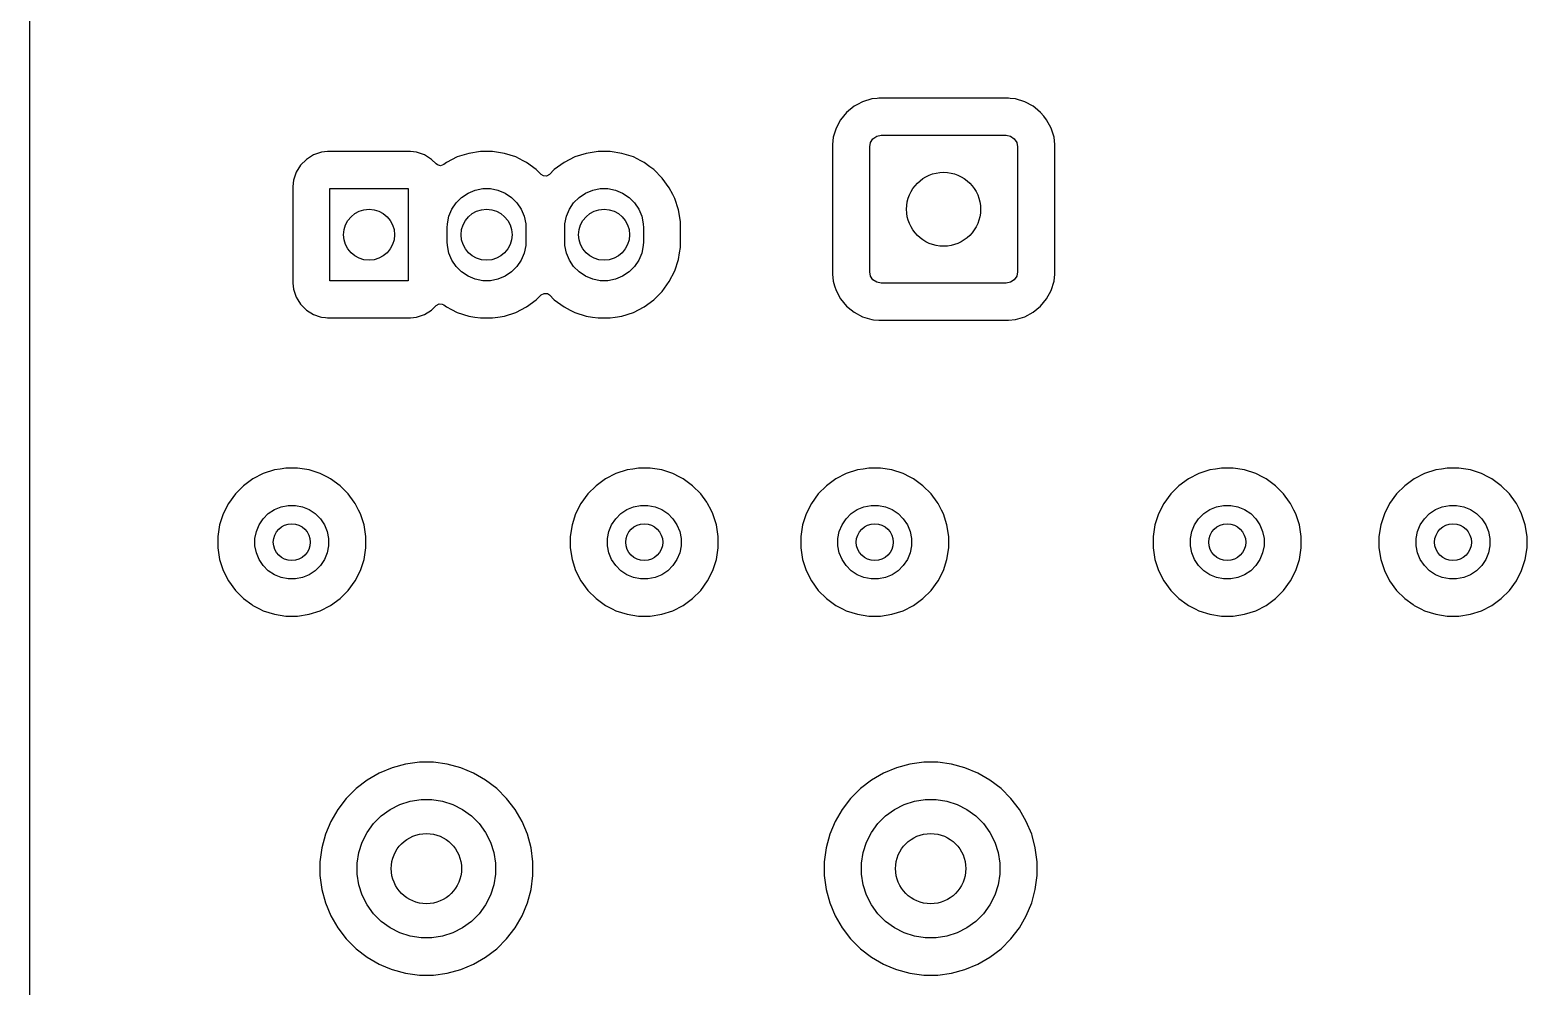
# Model space of a CAD drawing. Header units: inches. Extents: x 0.81 to 4.86, y -4.86 to -0.81.
# Drawn here: x 0.807 to 2.081, y -4.186 to -3.372 of the extents above; entities that cross this region are included whole.
import ezdxf

# ---------------------------------------------------------------- set-up
doc = ezdxf.new("R2010")
doc.units = ezdxf.units.IN
doc.header["$MEASUREMENT"] = 0
doc.layers.add('F.Cu', color=13, linetype='CONTINUOUS', true_color=0xc83434)

msp = doc.modelspace()

# ---------------------------------------------------------------- linework, layer by layer
at = {"layer": 'F.Cu', "linetype": 'CONTINUOUS'}
for p, q in [((0.8071, -3.4696), (0.8071, -0.9338)), ((1.5084, -3.4371), (1.5021, -3.4423)), ((1.5113, -3.4356), (1.5084, -3.4371)), ((1.5084, -3.4371), (1.5084, -3.4371)), ((1.5084, -3.4371), (1.5084, -3.4371)), ((1.5156, -3.4333), (1.5113, -3.4356)), ((1.5234, -3.4309), (1.5156, -3.4333)), ((1.528, -3.4304), (1.5234, -3.4309)), ((1.5295, -3.4303), (1.528, -3.4304)), ((1.6398, -3.4303), (1.5295, -3.4303)), ((1.6412, -3.4304), (1.6398, -3.4303)), ((1.6459, -3.4309), (1.6412, -3.4304)), ((1.6537, -3.4333), (1.6459, -3.4309)), ((1.6459, -3.4309), (1.6459, -3.4309)), ((1.6459, -3.4309), (1.6459, -3.4309)), ((1.6609, -3.4371), (1.6537, -3.4333)), ((1.6625, -3.4385), (1.6609, -3.4371)), ((1.6672, -3.4423), (1.6625, -3.4385)), ((1.4969, -3.4486), (1.4931, -3.4557)), ((1.5021, -3.4423), (1.4969, -3.4486)), ((1.6698, -3.4455), (1.6672, -3.4423)), ((1.6723, -3.4486), (1.6698, -3.4455)), ((1.6762, -3.4557), (1.6723, -3.4486)), ((1.4907, -3.4635), (1.4901, -3.4696)), ((1.4931, -3.4557), (1.4907, -3.4635)), ((1.5224, -3.4679), (1.5245, -3.4647)), ((1.5245, -3.4647), (1.5277, -3.4626)), ((1.5277, -3.4626), (1.5315, -3.4618)), ((1.5315, -3.4618), (1.6378, -3.4618)), ((1.6378, -3.4618), (1.6416, -3.4626)), ((1.6416, -3.4626), (1.6448, -3.4647)), ((1.6448, -3.4647), (1.6469, -3.4679)), ((1.6786, -3.4635), (1.6762, -3.4557)), ((1.6792, -3.4696), (1.6786, -3.4635)), ((0.8071, -3.5053), (0.8071, -3.4696)), ((1.0551, -3.4762), (1.0484, -3.4785)), ((1.0604, -3.4756), (1.0551, -3.4762)), ((1.0551, -3.4762), (1.0551, -3.4762)), ((1.1309, -3.4756), (1.0604, -3.4756)), ((1.0604, -3.4756), (1.0604, -3.4756)), ((1.1362, -3.4762), (1.1309, -3.4756)), ((1.1309, -3.4756), (1.1309, -3.4756)), ((1.1429, -3.4785), (1.1362, -3.4762)), ((1.1362, -3.4762), (1.1362, -3.4762)), ((1.1805, -3.4772), (1.1707, -3.4803)), ((1.1906, -3.4756), (1.1805, -3.4772)), ((1.2008, -3.4756), (1.1906, -3.4756)), ((1.1906, -3.4756), (1.1906, -3.4756)), ((1.2109, -3.4772), (1.2008, -3.4756)), ((1.2008, -3.4756), (1.2008, -3.4756)), ((1.2206, -3.4803), (1.2109, -3.4772)), ((1.2805, -3.4772), (1.2707, -3.4803)), ((1.2906, -3.4756), (1.2805, -3.4772)), ((1.3008, -3.4756), (1.2906, -3.4756)), ((1.2906, -3.4756), (1.2906, -3.4756)), ((1.3109, -3.4772), (1.3008, -3.4756)), ((1.3008, -3.4756), (1.3008, -3.4756)), ((1.3206, -3.4803), (1.3109, -3.4772)), ((1.4901, -3.4696), (1.4901, -3.58)), ((1.5217, -3.4717), (1.5224, -3.4679)), ((1.5217, -3.578), (1.5217, -3.4717)), ((1.6469, -3.4679), (1.6476, -3.4717)), ((1.6476, -3.4717), (1.6476, -3.578)), ((1.6792, -3.5195), (1.6792, -3.4696)), ((1.0374, -3.4873), (1.0336, -3.4933)), ((1.0424, -3.4823), (1.0374, -3.4873)), ((1.0484, -3.4785), (1.0424, -3.4823)), ((1.1489, -3.4823), (1.1429, -3.4785)), ((1.1529, -3.4862), (1.1489, -3.4823)), ((1.1539, -3.487), (1.1529, -3.4862)), ((1.1566, -3.4877), (1.1539, -3.487)), ((1.1592, -3.4867), (1.1566, -3.4877)), ((1.1616, -3.485), (1.1592, -3.4867)), ((1.1707, -3.4803), (1.1616, -3.485)), ((1.2269, -3.4835), (1.2206, -3.4803)), ((1.2297, -3.485), (1.2269, -3.4835)), ((1.238, -3.491), (1.2297, -3.485)), ((1.2297, -3.485), (1.2297, -3.485)), ((1.2297, -3.485), (1.2297, -3.485)), ((1.2616, -3.485), (1.2533, -3.491)), ((1.2707, -3.4803), (1.2616, -3.485)), ((1.3269, -3.4835), (1.3206, -3.4803)), ((1.3297, -3.485), (1.3269, -3.4835)), ((1.3347, -3.4886), (1.3297, -3.485)), ((1.3297, -3.485), (1.3297, -3.485)), ((1.3297, -3.485), (1.3297, -3.485)), ((1.338, -3.491), (1.3347, -3.4886)), ((1.0313, -3.5), (1.0307, -3.5053)), ((1.0336, -3.4933), (1.0313, -3.5)), ((1.0313, -3.5), (1.0313, -3.5)), ((1.2422, -3.4952), (1.238, -3.491)), ((1.238, -3.491), (1.238, -3.491)), ((1.244, -3.4963), (1.2422, -3.4952)), ((1.2467, -3.4965), (1.244, -3.4963)), ((1.2491, -3.4952), (1.2467, -3.4965)), ((1.2533, -3.491), (1.2491, -3.4952)), ((1.2533, -3.491), (1.2533, -3.491)), ((1.3452, -3.4982), (1.338, -3.491)), ((1.3512, -3.5065), (1.3452, -3.4982)), ((0.8071, -3.8033), (0.8071, -3.5053)), ((1.0307, -3.5053), (1.0307, -3.5876)), ((1.0622, -3.5858), (1.0622, -3.5071)), ((1.0622, -3.5071), (1.1291, -3.5071)), ((1.1291, -3.5071), (1.1291, -3.5858)), ((1.1698, -3.5193), (1.1744, -3.5147)), ((1.1744, -3.5147), (1.1799, -3.511)), ((1.1799, -3.511), (1.186, -3.5085)), ((1.186, -3.5085), (1.1924, -3.5072)), ((1.1924, -3.5072), (1.1989, -3.5072)), ((1.1989, -3.5072), (1.2054, -3.5085)), ((1.2054, -3.5085), (1.2114, -3.511)), ((1.2114, -3.511), (1.2169, -3.5147)), ((1.2169, -3.5147), (1.2215, -3.5193)), ((1.2698, -3.5193), (1.2744, -3.5147)), ((1.2744, -3.5147), (1.2799, -3.511)), ((1.2799, -3.511), (1.286, -3.5085)), ((1.286, -3.5085), (1.2924, -3.5072)), ((1.2924, -3.5072), (1.2989, -3.5072)), ((1.2989, -3.5072), (1.3054, -3.5085)), ((1.3054, -3.5085), (1.3114, -3.511)), ((1.3114, -3.511), (1.3169, -3.5147)), ((1.3169, -3.5147), (1.3215, -3.5193)), ((1.3542, -3.5123), (1.3512, -3.5065)), ((1.3559, -3.5156), (1.3542, -3.5123)), ((1.359, -3.5253), (1.3559, -3.5156)), ((1.3559, -3.5156), (1.3559, -3.5156)), ((1.3559, -3.5156), (1.3559, -3.5156)), ((1.1636, -3.5308), (1.1662, -3.5248)), ((1.1662, -3.5248), (1.1698, -3.5193)), ((1.2215, -3.5193), (1.2252, -3.5248)), ((1.2252, -3.5248), (1.2277, -3.5308)), ((1.2636, -3.5308), (1.2662, -3.5248)), ((1.2662, -3.5248), (1.2698, -3.5193)), ((1.3215, -3.5193), (1.3252, -3.5248)), ((1.3252, -3.5248), (1.3277, -3.5308)), ((1.3598, -3.5301), (1.359, -3.5253)), ((1.6792, -3.58), (1.6792, -3.5195)), ((1.1622, -3.5406), (1.1624, -3.5373)), ((1.1622, -3.5524), (1.1622, -3.5406)), ((1.1624, -3.5373), (1.1636, -3.5308)), ((1.2277, -3.5308), (1.229, -3.5373)), ((1.229, -3.5373), (1.2291, -3.5406)), ((1.2291, -3.5406), (1.2291, -3.5524)), ((1.2622, -3.5406), (1.2624, -3.5373)), ((1.2622, -3.5524), (1.2622, -3.5406)), ((1.2624, -3.5373), (1.2636, -3.5308)), ((1.3277, -3.5308), (1.329, -3.5373)), ((1.329, -3.5373), (1.3291, -3.5406)), ((1.3291, -3.5406), (1.3291, -3.5524)), ((1.3606, -3.5354), (1.3598, -3.5301)), ((1.3606, -3.5575), (1.3606, -3.5354)), ((1.1624, -3.5556), (1.1622, -3.5524)), ((1.2291, -3.5524), (1.229, -3.5556)), ((1.2624, -3.5556), (1.2622, -3.5524)), ((1.3291, -3.5524), (1.329, -3.5556)), ((1.1636, -3.5621), (1.1624, -3.5556)), ((1.1662, -3.5681), (1.1636, -3.5621)), ((1.2277, -3.5621), (1.2252, -3.5681)), ((1.229, -3.5556), (1.2277, -3.5621)), ((1.2636, -3.5621), (1.2624, -3.5556)), ((1.2662, -3.5681), (1.2636, -3.5621)), ((1.3277, -3.5621), (1.3252, -3.5681)), ((1.329, -3.5556), (1.3277, -3.5621)), ((1.359, -3.5676), (1.3599, -3.5619)), ((1.3599, -3.5619), (1.3606, -3.5575)), ((1.1698, -3.5736), (1.1662, -3.5681)), ((1.1744, -3.5782), (1.1698, -3.5736)), ((1.1799, -3.5819), (1.1744, -3.5782)), ((1.2169, -3.5782), (1.2114, -3.5819)), ((1.2215, -3.5736), (1.2169, -3.5782)), ((1.2252, -3.5681), (1.2215, -3.5736)), ((1.2698, -3.5736), (1.2662, -3.5681)), ((1.2744, -3.5782), (1.2698, -3.5736)), ((1.2799, -3.5819), (1.2744, -3.5782)), ((1.3169, -3.5782), (1.3114, -3.5819)), ((1.3215, -3.5736), (1.3169, -3.5782)), ((1.3252, -3.5681), (1.3215, -3.5736)), ((1.3512, -3.5864), (1.3559, -3.5773)), ((1.3559, -3.5773), (1.359, -3.5676)), ((1.5224, -3.5817), (1.5217, -3.578)), ((1.6476, -3.578), (1.6469, -3.5817)), ((1.0307, -3.5876), (1.0313, -3.5929)), ((1.1291, -3.5858), (1.0622, -3.5858)), ((1.186, -3.5844), (1.1799, -3.5819)), ((1.1924, -3.5857), (1.186, -3.5844)), ((1.1989, -3.5857), (1.1924, -3.5857)), ((1.2054, -3.5844), (1.1989, -3.5857)), ((1.2114, -3.5819), (1.2054, -3.5844)), ((1.286, -3.5844), (1.2799, -3.5819)), ((1.2924, -3.5857), (1.286, -3.5844)), ((1.2989, -3.5857), (1.2924, -3.5857)), ((1.3054, -3.5844), (1.2989, -3.5857)), ((1.3114, -3.5819), (1.3054, -3.5844)), ((1.3452, -3.5947), (1.3512, -3.5864)), ((1.4901, -3.58), (1.4907, -3.5861)), ((1.4907, -3.5861), (1.4919, -3.59)), ((1.4919, -3.59), (1.4931, -3.5939)), ((1.5245, -3.5849), (1.5224, -3.5817)), ((1.5277, -3.587), (1.5245, -3.5849)), ((1.5315, -3.5878), (1.5277, -3.587)), ((1.6378, -3.5878), (1.5315, -3.5878)), ((1.6416, -3.587), (1.6378, -3.5878)), ((1.6448, -3.5849), (1.6416, -3.587)), ((1.6469, -3.5817), (1.6448, -3.5849)), ((1.6762, -3.5939), (1.6786, -3.5861)), ((1.6786, -3.5861), (1.6792, -3.58)), ((1.0313, -3.5929), (1.0313, -3.5929)), ((1.0313, -3.5929), (1.0336, -3.5996)), ((1.0336, -3.5996), (1.0351, -3.6019)), ((1.0351, -3.6019), (1.0374, -3.6056)), ((1.1529, -3.6067), (1.1553, -3.6054)), ((1.1553, -3.6054), (1.158, -3.6055)), ((1.2297, -3.6079), (1.238, -3.6019)), ((1.238, -3.6019), (1.2422, -3.5977)), ((1.2422, -3.5977), (1.2446, -3.5964)), ((1.2446, -3.5964), (1.2474, -3.5966)), ((1.2474, -3.5966), (1.2491, -3.5977)), ((1.2491, -3.5977), (1.2533, -3.6019)), ((1.2533, -3.6019), (1.2616, -3.6079)), ((1.3297, -3.6079), (1.338, -3.6019)), ((1.338, -3.6019), (1.3452, -3.5947)), ((1.4931, -3.5939), (1.4969, -3.601)), ((1.4969, -3.601), (1.4969, -3.601)), ((1.4969, -3.601), (1.5021, -3.6073)), ((1.6672, -3.6073), (1.6723, -3.601)), ((1.6723, -3.601), (1.6762, -3.5939)), ((1.0374, -3.6056), (1.0424, -3.6106)), ((1.0424, -3.6106), (1.0484, -3.6144)), ((1.0484, -3.6144), (1.054, -3.6163)), ((1.054, -3.6163), (1.0551, -3.6167)), ((1.0551, -3.6167), (1.0551, -3.6167)), ((1.0551, -3.6167), (1.0587, -3.6171)), ((1.0587, -3.6171), (1.0604, -3.6173)), ((1.0604, -3.6173), (1.0604, -3.6173)), ((1.0604, -3.6173), (1.0604, -3.6173)), ((1.0604, -3.6173), (1.1309, -3.6173)), ((1.1309, -3.6173), (1.1335, -3.617)), ((1.1309, -3.6173), (1.1309, -3.6173)), ((1.1335, -3.617), (1.1362, -3.6167)), ((1.1362, -3.6167), (1.1429, -3.6144)), ((1.1362, -3.6167), (1.1362, -3.6167)), ((1.1362, -3.6167), (1.1362, -3.6167)), ((1.1429, -3.6144), (1.1489, -3.6106)), ((1.1489, -3.6106), (1.1529, -3.6067)), ((1.158, -3.6055), (1.1592, -3.6062)), ((1.1592, -3.6062), (1.1616, -3.6079)), ((1.1616, -3.6079), (1.1659, -3.6101)), ((1.1659, -3.6101), (1.1707, -3.6126)), ((1.1707, -3.6126), (1.1707, -3.6126)), ((1.1707, -3.6126), (1.1707, -3.6126)), ((1.1707, -3.6126), (1.1805, -3.6157)), ((1.1805, -3.6157), (1.1857, -3.6166)), ((1.1857, -3.6166), (1.1906, -3.6173)), ((1.1906, -3.6173), (1.1906, -3.6173)), ((1.1906, -3.6173), (1.2008, -3.6173)), ((1.2008, -3.6173), (1.2052, -3.6166)), ((1.2052, -3.6166), (1.2109, -3.6157)), ((1.2109, -3.6157), (1.2206, -3.6126)), ((1.2206, -3.6126), (1.2297, -3.6079)), ((1.2616, -3.6079), (1.2669, -3.6106)), ((1.2669, -3.6106), (1.2707, -3.6126)), ((1.2707, -3.6126), (1.2707, -3.6126)), ((1.2707, -3.6126), (1.2707, -3.6126)), ((1.2707, -3.6126), (1.2805, -3.6157)), ((1.2805, -3.6157), (1.2857, -3.6166)), ((1.2857, -3.6166), (1.2906, -3.6173)), ((1.2906, -3.6173), (1.2906, -3.6173)), ((1.2906, -3.6173), (1.3008, -3.6173)), ((1.3008, -3.6173), (1.3052, -3.6166)), ((1.3052, -3.6166), (1.3109, -3.6157)), ((1.3109, -3.6157), (1.3206, -3.6126)), ((1.3206, -3.6126), (1.3297, -3.6079)), ((1.5021, -3.6073), (1.5059, -3.6105)), ((1.5059, -3.6105), (1.5084, -3.6125)), ((1.5084, -3.6125), (1.5156, -3.6163)), ((1.5156, -3.6163), (1.5234, -3.6187)), ((1.6459, -3.6187), (1.6537, -3.6163)), ((1.6537, -3.6163), (1.6609, -3.6125)), ((1.6609, -3.6125), (1.6672, -3.6073)), ((1.5234, -3.6187), (1.5234, -3.6187)), ((1.5234, -3.6187), (1.5249, -3.6189)), ((1.5249, -3.6189), (1.5295, -3.6193)), ((1.5295, -3.6193), (1.5295, -3.6193)), ((1.5295, -3.6193), (1.6398, -3.6193)), ((1.6398, -3.6193), (1.6459, -3.6187)), ((1.6398, -3.6193), (1.6398, -3.6193)), ((1.025, -3.7453), (1.0201, -3.746)), ((1.0349, -3.7453), (1.025, -3.7453)), ((1.0447, -3.7468), (1.0349, -3.7453)), ((1.325, -3.7453), (1.3201, -3.746)), ((1.3349, -3.7453), (1.325, -3.7453)), ((1.3447, -3.7468), (1.3349, -3.7453)), ((1.521, -3.7453), (1.5161, -3.746)), ((1.5309, -3.7453), (1.521, -3.7453)), ((1.5407, -3.7468), (1.5309, -3.7453)), ((1.821, -3.7453), (1.8161, -3.746)), ((1.8309, -3.7453), (1.821, -3.7453)), ((1.8407, -3.7468), (1.8309, -3.7453)), ((2.0132, -3.7453), (2.0083, -3.746)), ((2.0231, -3.7453), (2.0132, -3.7453)), ((2.0329, -3.7468), (2.0231, -3.7453)), ((0.9969, -3.7544), (0.9889, -3.7602)), ((1.0057, -3.7499), (0.9969, -3.7544)), ((1.0152, -3.7468), (1.0057, -3.7499)), ((1.0201, -3.746), (1.0152, -3.7468)), ((1.0541, -3.7499), (1.0447, -3.7468)), ((1.0602, -3.753), (1.0541, -3.7499)), ((1.0629, -3.7544), (1.0602, -3.753)), ((1.071, -3.7602), (1.0629, -3.7544)), ((1.0629, -3.7544), (1.0629, -3.7544)), ((1.0629, -3.7544), (1.0629, -3.7544)), ((1.2969, -3.7544), (1.2889, -3.7602)), ((1.3057, -3.7499), (1.2969, -3.7544)), ((1.3152, -3.7468), (1.3057, -3.7499)), ((1.3201, -3.746), (1.3152, -3.7468)), ((1.3541, -3.7499), (1.3447, -3.7468)), ((1.3602, -3.753), (1.3541, -3.7499)), ((1.3629, -3.7544), (1.3602, -3.753)), ((1.371, -3.7602), (1.3629, -3.7544)), ((1.3629, -3.7544), (1.3629, -3.7544)), ((1.3629, -3.7544), (1.3629, -3.7544)), ((1.493, -3.7544), (1.4849, -3.7602)), ((1.5018, -3.7499), (1.493, -3.7544)), ((1.5112, -3.7468), (1.5018, -3.7499)), ((1.5161, -3.746), (1.5112, -3.7468)), ((1.5502, -3.7499), (1.5407, -3.7468)), ((1.5562, -3.753), (1.5502, -3.7499)), ((1.559, -3.7544), (1.5562, -3.753)), ((1.567, -3.7602), (1.559, -3.7544)), ((1.559, -3.7544), (1.559, -3.7544)), ((1.559, -3.7544), (1.559, -3.7544)), ((1.793, -3.7544), (1.7849, -3.7602)), ((1.8018, -3.7499), (1.793, -3.7544)), ((1.8112, -3.7468), (1.8018, -3.7499)), ((1.8161, -3.746), (1.8112, -3.7468)), ((1.8502, -3.7499), (1.8407, -3.7468)), ((1.8562, -3.753), (1.8502, -3.7499)), ((1.859, -3.7544), (1.8562, -3.753)), ((1.867, -3.7602), (1.859, -3.7544)), ((1.859, -3.7544), (1.859, -3.7544)), ((1.859, -3.7544), (1.859, -3.7544)), ((1.9851, -3.7544), (1.9771, -3.7602)), ((1.9939, -3.7499), (1.9851, -3.7544)), ((2.0034, -3.7468), (1.9939, -3.7499)), ((2.0083, -3.746), (2.0034, -3.7468)), ((2.0423, -3.7499), (2.0329, -3.7468)), ((2.0484, -3.753), (2.0423, -3.7499)), ((2.0511, -3.7544), (2.0484, -3.753)), ((2.0592, -3.7602), (2.0511, -3.7544)), ((2.0511, -3.7544), (2.0511, -3.7544)), ((2.0511, -3.7544), (2.0511, -3.7544)), ((0.9819, -3.7672), (0.976, -3.7752)), ((0.9889, -3.7602), (0.9819, -3.7672)), ((0.9819, -3.7672), (0.9819, -3.7672)), ((0.9889, -3.7602), (0.9889, -3.7602)), ((1.078, -3.7672), (1.071, -3.7602)), ((1.071, -3.7602), (1.071, -3.7602)), ((1.0831, -3.7742), (1.078, -3.7672)), ((1.078, -3.7672), (1.078, -3.7672)), ((1.2819, -3.7672), (1.276, -3.7752)), ((1.2889, -3.7602), (1.2819, -3.7672)), ((1.2819, -3.7672), (1.2819, -3.7672)), ((1.2889, -3.7602), (1.2889, -3.7602)), ((1.378, -3.7672), (1.371, -3.7602)), ((1.371, -3.7602), (1.371, -3.7602)), ((1.3831, -3.7742), (1.378, -3.7672)), ((1.378, -3.7672), (1.378, -3.7672)), ((1.4779, -3.7672), (1.4721, -3.7752)), ((1.4849, -3.7602), (1.4779, -3.7672)), ((1.4779, -3.7672), (1.4779, -3.7672)), ((1.4849, -3.7602), (1.4849, -3.7602)), ((1.574, -3.7672), (1.567, -3.7602)), ((1.567, -3.7602), (1.567, -3.7602)), ((1.5791, -3.7742), (1.574, -3.7672)), ((1.574, -3.7672), (1.574, -3.7672)), ((1.7779, -3.7672), (1.7721, -3.7752)), ((1.7849, -3.7602), (1.7779, -3.7672)), ((1.7779, -3.7672), (1.7779, -3.7672)), ((1.7849, -3.7602), (1.7849, -3.7602)), ((1.874, -3.7672), (1.867, -3.7602)), ((1.867, -3.7602), (1.867, -3.7602)), ((1.8791, -3.7742), (1.874, -3.7672)), ((1.874, -3.7672), (1.874, -3.7672)), ((1.97, -3.7672), (1.9642, -3.7752)), ((1.9771, -3.7602), (1.97, -3.7672)), ((1.97, -3.7672), (1.97, -3.7672)), ((1.9771, -3.7602), (1.9771, -3.7602)), ((2.0662, -3.7672), (2.0592, -3.7602)), ((2.0592, -3.7602), (2.0592, -3.7602)), ((2.0713, -3.7742), (2.0662, -3.7672)), ((2.0662, -3.7672), (2.0662, -3.7672)), ((0.976, -3.7752), (0.9715, -3.7841)), ((1.0099, -3.7839), (1.0151, -3.7805)), ((1.0151, -3.7805), (1.0208, -3.7781)), ((1.0208, -3.7781), (1.0268, -3.7769)), ((1.0268, -3.7769), (1.033, -3.7769)), ((1.033, -3.7769), (1.0391, -3.7781)), ((1.0391, -3.7781), (1.0448, -3.7805)), ((1.0448, -3.7805), (1.0499, -3.7839)), ((1.0838, -3.7752), (1.0831, -3.7742)), ((1.0867, -3.7809), (1.0838, -3.7752)), ((1.0883, -3.7841), (1.0867, -3.7809)), ((1.276, -3.7752), (1.2715, -3.7841)), ((1.3099, -3.7839), (1.3151, -3.7805)), ((1.3151, -3.7805), (1.3208, -3.7781)), ((1.3208, -3.7781), (1.3268, -3.7769)), ((1.3268, -3.7769), (1.333, -3.7769)), ((1.333, -3.7769), (1.3391, -3.7781)), ((1.3391, -3.7781), (1.3448, -3.7805)), ((1.3448, -3.7805), (1.3499, -3.7839)), ((1.3838, -3.7752), (1.3831, -3.7742)), ((1.3867, -3.7809), (1.3838, -3.7752)), ((1.3883, -3.7841), (1.3867, -3.7809)), ((1.4721, -3.7752), (1.4676, -3.7841)), ((1.506, -3.7839), (1.5111, -3.7805)), ((1.5111, -3.7805), (1.5168, -3.7781)), ((1.5168, -3.7781), (1.5229, -3.7769)), ((1.5229, -3.7769), (1.5291, -3.7769)), ((1.5291, -3.7769), (1.5351, -3.7781)), ((1.5351, -3.7781), (1.5408, -3.7805)), ((1.5408, -3.7805), (1.546, -3.7839)), ((1.5799, -3.7752), (1.5791, -3.7742)), ((1.5827, -3.7809), (1.5799, -3.7752)), ((1.5844, -3.7841), (1.5827, -3.7809)), ((1.7721, -3.7752), (1.7676, -3.7841)), ((1.806, -3.7839), (1.8111, -3.7805)), ((1.8111, -3.7805), (1.8168, -3.7781)), ((1.8168, -3.7781), (1.8229, -3.7769)), ((1.8229, -3.7769), (1.8291, -3.7769)), ((1.8291, -3.7769), (1.8351, -3.7781)), ((1.8351, -3.7781), (1.8408, -3.7805)), ((1.8408, -3.7805), (1.846, -3.7839)), ((1.8799, -3.7752), (1.8791, -3.7742)), ((1.8827, -3.7809), (1.8799, -3.7752)), ((1.8844, -3.7841), (1.8827, -3.7809)), ((1.9642, -3.7752), (1.9597, -3.7841)), ((1.9981, -3.7839), (2.0033, -3.7805)), ((2.0033, -3.7805), (2.009, -3.7781)), ((2.009, -3.7781), (2.015, -3.7769)), ((2.015, -3.7769), (2.0212, -3.7769)), ((2.0212, -3.7769), (2.0273, -3.7781)), ((2.0273, -3.7781), (2.033, -3.7805)), ((2.033, -3.7805), (2.0381, -3.7839)), ((2.072, -3.7752), (2.0713, -3.7742)), ((2.0749, -3.7809), (2.072, -3.7752)), ((2.0765, -3.7841), (2.0749, -3.7809)), ((0.9685, -3.7935), (0.9669, -3.8033)), ((0.9715, -3.7841), (0.9685, -3.7935)), ((0.9998, -3.7991), (1.0021, -3.7934)), ((1.0021, -3.7934), (1.0056, -3.7883)), ((1.0056, -3.7883), (1.0099, -3.7839)), ((1.0499, -3.7839), (1.0543, -3.7883)), ((1.0543, -3.7883), (1.0577, -3.7934)), ((1.0577, -3.7934), (1.0601, -3.7991)), ((1.0914, -3.7935), (1.0883, -3.7841)), ((1.0883, -3.7841), (1.0883, -3.7841)), ((1.0883, -3.7841), (1.0883, -3.7841)), ((1.0929, -3.8033), (1.0914, -3.7935)), ((1.2685, -3.7935), (1.2669, -3.8033)), ((1.2715, -3.7841), (1.2685, -3.7935)), ((1.2998, -3.7991), (1.3021, -3.7934)), ((1.3021, -3.7934), (1.3056, -3.7883)), ((1.3056, -3.7883), (1.3099, -3.7839)), ((1.3499, -3.7839), (1.3543, -3.7883)), ((1.3543, -3.7883), (1.3577, -3.7934)), ((1.3577, -3.7934), (1.3601, -3.7991)), ((1.3914, -3.7935), (1.3883, -3.7841)), ((1.3883, -3.7841), (1.3883, -3.7841)), ((1.3883, -3.7841), (1.3883, -3.7841)), ((1.3929, -3.8033), (1.3914, -3.7935)), ((1.4645, -3.7935), (1.463, -3.8033)), ((1.4676, -3.7841), (1.4645, -3.7935)), ((1.4958, -3.7991), (1.4982, -3.7934)), ((1.4982, -3.7934), (1.5016, -3.7883)), ((1.5016, -3.7883), (1.506, -3.7839)), ((1.546, -3.7839), (1.5503, -3.7883)), ((1.5503, -3.7883), (1.5538, -3.7934)), ((1.5538, -3.7934), (1.5561, -3.7991)), ((1.5874, -3.7935), (1.5844, -3.7841)), ((1.5844, -3.7841), (1.5844, -3.7841)), ((1.5844, -3.7841), (1.5844, -3.7841)), ((1.589, -3.8033), (1.5874, -3.7935)), ((1.7645, -3.7935), (1.763, -3.8033)), ((1.7676, -3.7841), (1.7645, -3.7935)), ((1.7958, -3.7991), (1.7982, -3.7934)), ((1.7982, -3.7934), (1.8016, -3.7883)), ((1.8016, -3.7883), (1.806, -3.7839)), ((1.846, -3.7839), (1.8503, -3.7883)), ((1.8503, -3.7883), (1.8538, -3.7934)), ((1.8538, -3.7934), (1.8561, -3.7991)), ((1.8874, -3.7935), (1.8844, -3.7841)), ((1.8844, -3.7841), (1.8844, -3.7841)), ((1.8844, -3.7841), (1.8844, -3.7841)), ((1.889, -3.8033), (1.8874, -3.7935)), ((1.9567, -3.7935), (1.9551, -3.8033)), ((1.9597, -3.7841), (1.9567, -3.7935)), ((1.988, -3.7991), (1.9903, -3.7934)), ((1.9903, -3.7934), (1.9938, -3.7883)), ((1.9938, -3.7883), (1.9981, -3.7839)), ((2.0381, -3.7839), (2.0425, -3.7883)), ((2.0425, -3.7883), (2.0459, -3.7934)), ((2.0459, -3.7934), (2.0483, -3.7991)), ((2.0796, -3.7935), (2.0765, -3.7841)), ((2.0765, -3.7841), (2.0765, -3.7841)), ((2.0765, -3.7841), (2.0765, -3.7841)), ((2.0811, -3.8033), (2.0796, -3.7935)), ((0.8071, -4.0803), (0.8071, -3.8033)), ((0.9669, -3.8033), (0.9669, -3.8132)), ((0.9986, -3.8052), (0.9998, -3.7991)), ((0.9986, -3.8114), (0.9986, -3.8052)), ((1.0601, -3.7991), (1.0613, -3.8052)), ((1.0613, -3.8052), (1.0613, -3.8114)), ((1.0929, -3.8132), (1.0929, -3.8033)), ((1.2669, -3.8033), (1.2669, -3.8132)), ((1.2986, -3.8052), (1.2998, -3.7991)), ((1.2986, -3.8114), (1.2986, -3.8052)), ((1.3601, -3.7991), (1.3613, -3.8052)), ((1.3613, -3.8052), (1.3613, -3.8114)), ((1.3929, -3.8132), (1.3929, -3.8033)), ((1.463, -3.8033), (1.463, -3.8132)), ((1.4946, -3.8052), (1.4958, -3.7991)), ((1.4946, -3.8114), (1.4946, -3.8052)), ((1.5561, -3.7991), (1.5573, -3.8052)), ((1.5573, -3.8052), (1.5573, -3.8114)), ((1.589, -3.8132), (1.589, -3.8033)), ((1.763, -3.8033), (1.763, -3.8132)), ((1.7946, -3.8052), (1.7958, -3.7991)), ((1.7946, -3.8114), (1.7946, -3.8052)), ((1.8561, -3.7991), (1.8573, -3.8052)), ((1.8573, -3.8052), (1.8573, -3.8114)), ((1.889, -3.8132), (1.889, -3.8033)), ((1.9551, -3.8033), (1.9551, -3.8132)), ((1.9868, -3.8052), (1.988, -3.7991)), ((1.9868, -3.8114), (1.9868, -3.8052)), ((2.0483, -3.7991), (2.0495, -3.8052)), ((2.0495, -3.8052), (2.0495, -3.8114)), ((2.0811, -3.8132), (2.0811, -3.8033)), ((0.9669, -3.8132), (0.9685, -3.823)), ((0.9998, -3.8174), (0.9986, -3.8114)), ((1.0021, -3.8231), (0.9998, -3.8174)), ((1.0601, -3.8174), (1.0577, -3.8231)), ((1.0613, -3.8114), (1.0601, -3.8174)), ((1.0914, -3.823), (1.0929, -3.8132)), ((1.2669, -3.8132), (1.2685, -3.823)), ((1.2998, -3.8174), (1.2986, -3.8114)), ((1.3021, -3.8231), (1.2998, -3.8174)), ((1.3601, -3.8174), (1.3577, -3.8231)), ((1.3613, -3.8114), (1.3601, -3.8174)), ((1.3914, -3.823), (1.3929, -3.8132)), ((1.463, -3.8132), (1.4645, -3.823)), ((1.4958, -3.8174), (1.4946, -3.8114)), ((1.4982, -3.8231), (1.4958, -3.8174)), ((1.5561, -3.8174), (1.5538, -3.8231)), ((1.5573, -3.8114), (1.5561, -3.8174)), ((1.5874, -3.823), (1.589, -3.8132)), ((1.763, -3.8132), (1.7645, -3.823)), ((1.7958, -3.8174), (1.7946, -3.8114)), ((1.7982, -3.8231), (1.7958, -3.8174)), ((1.8561, -3.8174), (1.8538, -3.8231)), ((1.8573, -3.8114), (1.8561, -3.8174)), ((1.8874, -3.823), (1.889, -3.8132)), ((1.9551, -3.8132), (1.9567, -3.823)), ((1.988, -3.8174), (1.9868, -3.8114)), ((1.9903, -3.8231), (1.988, -3.8174)), ((2.0483, -3.8174), (2.0459, -3.8231)), ((2.0495, -3.8114), (2.0483, -3.8174)), ((2.0796, -3.823), (2.0811, -3.8132)), ((0.9685, -3.823), (0.9715, -3.8325)), ((0.9715, -3.8325), (0.976, -3.8413)), ((1.0056, -3.8282), (1.0021, -3.8231)), ((1.0099, -3.8326), (1.0056, -3.8282)), ((1.0151, -3.836), (1.0099, -3.8326)), ((1.0499, -3.8326), (1.0448, -3.836)), ((1.0543, -3.8282), (1.0499, -3.8326)), ((1.0577, -3.8231), (1.0543, -3.8282)), ((1.0838, -3.8413), (1.0883, -3.8325)), ((1.0883, -3.8325), (1.0914, -3.823)), ((1.2685, -3.823), (1.2715, -3.8325)), ((1.2715, -3.8325), (1.276, -3.8413)), ((1.3056, -3.8282), (1.3021, -3.8231)), ((1.3099, -3.8326), (1.3056, -3.8282)), ((1.3151, -3.836), (1.3099, -3.8326)), ((1.3499, -3.8326), (1.3448, -3.836)), ((1.3543, -3.8282), (1.3499, -3.8326)), ((1.3577, -3.8231), (1.3543, -3.8282)), ((1.3838, -3.8413), (1.3883, -3.8325)), ((1.3883, -3.8325), (1.3914, -3.823)), ((1.4645, -3.823), (1.4676, -3.8325)), ((1.4676, -3.8325), (1.4721, -3.8413)), ((1.5016, -3.8282), (1.4982, -3.8231)), ((1.506, -3.8326), (1.5016, -3.8282)), ((1.5111, -3.836), (1.506, -3.8326)), ((1.546, -3.8326), (1.5408, -3.836)), ((1.5503, -3.8282), (1.546, -3.8326)), ((1.5538, -3.8231), (1.5503, -3.8282)), ((1.5799, -3.8413), (1.5844, -3.8325)), ((1.5844, -3.8325), (1.5874, -3.823)), ((1.7645, -3.823), (1.7676, -3.8325)), ((1.7676, -3.8325), (1.7721, -3.8413)), ((1.8016, -3.8282), (1.7982, -3.8231)), ((1.806, -3.8326), (1.8016, -3.8282)), ((1.8111, -3.836), (1.806, -3.8326)), ((1.846, -3.8326), (1.8408, -3.836)), ((1.8503, -3.8282), (1.846, -3.8326)), ((1.8538, -3.8231), (1.8503, -3.8282)), ((1.8799, -3.8413), (1.8844, -3.8325)), ((1.8844, -3.8325), (1.8874, -3.823)), ((1.9567, -3.823), (1.9597, -3.8325)), ((1.9597, -3.8325), (1.9642, -3.8413)), ((1.9938, -3.8282), (1.9903, -3.8231)), ((1.9981, -3.8326), (1.9938, -3.8282)), ((2.0033, -3.836), (1.9981, -3.8326)), ((2.0381, -3.8326), (2.033, -3.836)), ((2.0425, -3.8282), (2.0381, -3.8326)), ((2.0459, -3.8231), (2.0425, -3.8282)), ((2.072, -3.8413), (2.0765, -3.8325)), ((2.0765, -3.8325), (2.0796, -3.823)), ((0.976, -3.8413), (0.9819, -3.8493)), ((1.0208, -3.8384), (1.0151, -3.836)), ((1.0268, -3.8396), (1.0208, -3.8384)), ((1.033, -3.8396), (1.0268, -3.8396)), ((1.0391, -3.8384), (1.033, -3.8396)), ((1.0448, -3.836), (1.0391, -3.8384)), ((1.078, -3.8493), (1.0838, -3.8413)), ((1.276, -3.8413), (1.2819, -3.8493)), ((1.3208, -3.8384), (1.3151, -3.836)), ((1.3268, -3.8396), (1.3208, -3.8384)), ((1.333, -3.8396), (1.3268, -3.8396)), ((1.3391, -3.8384), (1.333, -3.8396)), ((1.3448, -3.836), (1.3391, -3.8384)), ((1.378, -3.8493), (1.3838, -3.8413)), ((1.4721, -3.8413), (1.4779, -3.8493)), ((1.5168, -3.8384), (1.5111, -3.836)), ((1.5229, -3.8396), (1.5168, -3.8384)), ((1.5291, -3.8396), (1.5229, -3.8396)), ((1.5351, -3.8384), (1.5291, -3.8396)), ((1.5408, -3.836), (1.5351, -3.8384)), ((1.574, -3.8493), (1.5799, -3.8413)), ((1.7721, -3.8413), (1.7779, -3.8493)), ((1.8168, -3.8384), (1.8111, -3.836)), ((1.8229, -3.8396), (1.8168, -3.8384)), ((1.8291, -3.8396), (1.8229, -3.8396)), ((1.8351, -3.8384), (1.8291, -3.8396)), ((1.8408, -3.836), (1.8351, -3.8384)), ((1.874, -3.8493), (1.8799, -3.8413)), ((1.9642, -3.8413), (1.97, -3.8493)), ((2.009, -3.8384), (2.0033, -3.836)), ((2.015, -3.8396), (2.009, -3.8384)), ((2.0212, -3.8396), (2.015, -3.8396)), ((2.0273, -3.8384), (2.0212, -3.8396)), ((2.033, -3.836), (2.0273, -3.8384)), ((2.0662, -3.8493), (2.072, -3.8413)), ((0.9819, -3.8493), (0.9819, -3.8493)), ((0.9819, -3.8493), (0.9889, -3.8563)), ((0.9889, -3.8563), (0.9889, -3.8563)), ((0.9889, -3.8563), (0.9959, -3.8614)), ((1.0629, -3.8622), (1.071, -3.8563)), ((1.071, -3.8563), (1.078, -3.8493)), ((1.2819, -3.8493), (1.2819, -3.8493)), ((1.2819, -3.8493), (1.2889, -3.8563)), ((1.2889, -3.8563), (1.2889, -3.8563)), ((1.2889, -3.8563), (1.2959, -3.8614)), ((1.3629, -3.8622), (1.371, -3.8563)), ((1.371, -3.8563), (1.378, -3.8493)), ((1.4779, -3.8493), (1.4779, -3.8493)), ((1.4779, -3.8493), (1.4849, -3.8563)), ((1.4849, -3.8563), (1.4849, -3.8563)), ((1.4849, -3.8563), (1.4919, -3.8614)), ((1.559, -3.8622), (1.567, -3.8563)), ((1.567, -3.8563), (1.574, -3.8493)), ((1.7779, -3.8493), (1.7779, -3.8493)), ((1.7779, -3.8493), (1.7849, -3.8563)), ((1.7849, -3.8563), (1.7849, -3.8563)), ((1.7849, -3.8563), (1.7919, -3.8614)), ((1.859, -3.8622), (1.867, -3.8563)), ((1.867, -3.8563), (1.874, -3.8493)), ((1.97, -3.8493), (1.97, -3.8493)), ((1.97, -3.8493), (1.9771, -3.8563)), ((1.9771, -3.8563), (1.9771, -3.8563)), ((1.9771, -3.8563), (1.9841, -3.8614)), ((2.0511, -3.8622), (2.0592, -3.8563)), ((2.0592, -3.8563), (2.0662, -3.8493)), ((0.9959, -3.8614), (0.9969, -3.8622)), ((0.9969, -3.8622), (1.0025, -3.865)), ((1.0025, -3.865), (1.0057, -3.8667)), ((1.0057, -3.8667), (1.0057, -3.8667)), ((1.0057, -3.8667), (1.0057, -3.8667)), ((1.0057, -3.8667), (1.0152, -3.8697)), ((1.0152, -3.8697), (1.025, -3.8713)), ((1.025, -3.8713), (1.025, -3.8713)), ((1.025, -3.8713), (1.0349, -3.8713)), ((1.0349, -3.8713), (1.0447, -3.8697)), ((1.0349, -3.8713), (1.0349, -3.8713)), ((1.0447, -3.8697), (1.0541, -3.8667)), ((1.0541, -3.8667), (1.0629, -3.8622)), ((1.2959, -3.8614), (1.2969, -3.8622)), ((1.2969, -3.8622), (1.3025, -3.865)), ((1.3025, -3.865), (1.3057, -3.8667)), ((1.3057, -3.8667), (1.3057, -3.8667)), ((1.3057, -3.8667), (1.3057, -3.8667)), ((1.3057, -3.8667), (1.3152, -3.8697)), ((1.3152, -3.8697), (1.325, -3.8713)), ((1.325, -3.8713), (1.325, -3.8713)), ((1.325, -3.8713), (1.3349, -3.8713)), ((1.3349, -3.8713), (1.3447, -3.8697)), ((1.3349, -3.8713), (1.3349, -3.8713)), ((1.3447, -3.8697), (1.3541, -3.8667)), ((1.3541, -3.8667), (1.3629, -3.8622)), ((1.4919, -3.8614), (1.493, -3.8622)), ((1.493, -3.8622), (1.4986, -3.865)), ((1.4986, -3.865), (1.5018, -3.8667)), ((1.5018, -3.8667), (1.5018, -3.8667)), ((1.5018, -3.8667), (1.5018, -3.8667)), ((1.5018, -3.8667), (1.5112, -3.8697)), ((1.5112, -3.8697), (1.521, -3.8713)), ((1.521, -3.8713), (1.521, -3.8713)), ((1.521, -3.8713), (1.5309, -3.8713)), ((1.5309, -3.8713), (1.5407, -3.8697)), ((1.5309, -3.8713), (1.5309, -3.8713)), ((1.5407, -3.8697), (1.5502, -3.8667)), ((1.5502, -3.8667), (1.559, -3.8622)), ((1.7919, -3.8614), (1.793, -3.8622)), ((1.793, -3.8622), (1.7986, -3.865)), ((1.7986, -3.865), (1.8018, -3.8667)), ((1.8018, -3.8667), (1.8018, -3.8667)), ((1.8018, -3.8667), (1.8018, -3.8667)), ((1.8018, -3.8667), (1.8112, -3.8697)), ((1.8112, -3.8697), (1.821, -3.8713)), ((1.821, -3.8713), (1.821, -3.8713)), ((1.821, -3.8713), (1.8309, -3.8713)), ((1.8309, -3.8713), (1.8407, -3.8697)), ((1.8309, -3.8713), (1.8309, -3.8713)), ((1.8407, -3.8697), (1.8502, -3.8667)), ((1.8502, -3.8667), (1.859, -3.8622)), ((1.9841, -3.8614), (1.9851, -3.8622)), ((1.9851, -3.8622), (1.9907, -3.865)), ((1.9907, -3.865), (1.9939, -3.8667)), ((1.9939, -3.8667), (1.9939, -3.8667)), ((1.9939, -3.8667), (1.9939, -3.8667)), ((1.9939, -3.8667), (2.0034, -3.8697)), ((2.0034, -3.8697), (2.0132, -3.8713)), ((2.0132, -3.8713), (2.0132, -3.8713)), ((2.0132, -3.8713), (2.0231, -3.8713)), ((2.0231, -3.8713), (2.0329, -3.8697)), ((2.0231, -3.8713), (2.0231, -3.8713)), ((2.0329, -3.8697), (2.0423, -3.8667)), ((2.0423, -3.8667), (2.0511, -3.8622)), ((1.1153, -4.0003), (1.1043, -4.0048)), ((1.1268, -3.9972), (1.1153, -4.0003)), ((1.1386, -3.9956), (1.1268, -3.9972)), ((1.1504, -3.9956), (1.1386, -3.9956)), ((1.1386, -3.9956), (1.1386, -3.9956)), ((1.1386, -3.9956), (1.1386, -3.9956)), ((1.1622, -3.9972), (1.1504, -3.9956)), ((1.1504, -3.9956), (1.1504, -3.9956)), ((1.1504, -3.9956), (1.1504, -3.9956)), ((1.1737, -4.0003), (1.1622, -3.9972)), ((1.1846, -4.0048), (1.1737, -4.0003)), ((1.5444, -4.0003), (1.5335, -4.0048)), ((1.5559, -3.9972), (1.5444, -4.0003)), ((1.5677, -3.9956), (1.5559, -3.9972)), ((1.5796, -3.9956), (1.5677, -3.9956)), ((1.5677, -3.9956), (1.5677, -3.9956)), ((1.5677, -3.9956), (1.5677, -3.9956)), ((1.5913, -3.9972), (1.5796, -3.9956)), ((1.5796, -3.9956), (1.5796, -3.9956)), ((1.5796, -3.9956), (1.5796, -3.9956)), ((1.6028, -4.0003), (1.5913, -3.9972)), ((1.6138, -4.0048), (1.6028, -4.0003)), ((1.0941, -4.0108), (1.0846, -4.018)), ((1.1043, -4.0048), (1.0941, -4.0108)), ((1.1043, -4.0048), (1.1043, -4.0048)), ((1.1949, -4.0108), (1.1846, -4.0048)), ((1.1846, -4.0048), (1.1846, -4.0048)), ((1.2043, -4.018), (1.1949, -4.0108)), ((1.5232, -4.0108), (1.5138, -4.018)), ((1.5335, -4.0048), (1.5232, -4.0108)), ((1.5335, -4.0048), (1.5335, -4.0048)), ((1.624, -4.0108), (1.6138, -4.0048)), ((1.6138, -4.0048), (1.6138, -4.0048)), ((1.6335, -4.018), (1.624, -4.0108)), ((1.0846, -4.018), (1.0762, -4.0264)), ((1.0846, -4.018), (1.0846, -4.018)), ((1.2127, -4.0264), (1.2043, -4.018)), ((1.2043, -4.018), (1.2043, -4.018)), ((1.5138, -4.018), (1.5054, -4.0264)), ((1.5138, -4.018), (1.5138, -4.018)), ((1.6419, -4.0264), (1.6335, -4.018)), ((1.6335, -4.018), (1.6335, -4.018)), ((1.069, -4.0358), (1.0631, -4.0461)), ((1.0762, -4.0264), (1.069, -4.0358)), ((1.0762, -4.0264), (1.0762, -4.0264)), ((1.1061, -4.0413), (1.1136, -4.0359)), ((1.1136, -4.0359), (1.1219, -4.0317)), ((1.1219, -4.0317), (1.1307, -4.0288)), ((1.1307, -4.0288), (1.1399, -4.0273)), ((1.1399, -4.0273), (1.1491, -4.0273)), ((1.1491, -4.0273), (1.1583, -4.0288)), ((1.1583, -4.0288), (1.1671, -4.0317)), ((1.1671, -4.0317), (1.1753, -4.0359)), ((1.1753, -4.0359), (1.1828, -4.0413)), ((1.22, -4.0358), (1.2127, -4.0264)), ((1.2127, -4.0264), (1.2127, -4.0264)), ((1.2259, -4.0461), (1.22, -4.0358)), ((1.4982, -4.0358), (1.4922, -4.0461)), ((1.5054, -4.0264), (1.4982, -4.0358)), ((1.5054, -4.0264), (1.5054, -4.0264)), ((1.5353, -4.0413), (1.5428, -4.0359)), ((1.5428, -4.0359), (1.551, -4.0317)), ((1.551, -4.0317), (1.5598, -4.0288)), ((1.5598, -4.0288), (1.569, -4.0273)), ((1.569, -4.0273), (1.5783, -4.0273)), ((1.5783, -4.0273), (1.5874, -4.0288)), ((1.5874, -4.0288), (1.5962, -4.0317)), ((1.5962, -4.0317), (1.6045, -4.0359)), ((1.6045, -4.0359), (1.612, -4.0413)), ((1.6491, -4.0358), (1.6419, -4.0264)), ((1.6419, -4.0264), (1.6419, -4.0264)), ((1.655, -4.0461), (1.6491, -4.0358)), ((1.0631, -4.0461), (1.0585, -4.057)), ((1.0631, -4.0461), (1.0631, -4.0461)), ((1.0941, -4.0554), (1.0996, -4.0479)), ((1.0996, -4.0479), (1.1061, -4.0413)), ((1.1828, -4.0413), (1.1894, -4.0479)), ((1.1894, -4.0479), (1.1948, -4.0554)), ((1.2304, -4.057), (1.2259, -4.0461)), ((1.4922, -4.0461), (1.4877, -4.057)), ((1.4922, -4.0461), (1.4922, -4.0461)), ((1.5233, -4.0554), (1.5287, -4.0479)), ((1.5287, -4.0479), (1.5353, -4.0413)), ((1.612, -4.0413), (1.6185, -4.0479)), ((1.6185, -4.0479), (1.624, -4.0554)), ((1.6596, -4.057), (1.655, -4.0461)), ((1.0585, -4.057), (1.0555, -4.0685)), ((1.0871, -4.0724), (1.0899, -4.0636)), ((1.0899, -4.0636), (1.0941, -4.0554)), ((1.1948, -4.0554), (1.199, -4.0636)), ((1.199, -4.0636), (1.2019, -4.0724)), ((1.2335, -4.0685), (1.2304, -4.057)), ((1.4877, -4.057), (1.4846, -4.0685)), ((1.5162, -4.0724), (1.5191, -4.0636)), ((1.5191, -4.0636), (1.5233, -4.0554)), ((1.624, -4.0554), (1.6282, -4.0636)), ((1.6282, -4.0636), (1.631, -4.0724)), ((1.6599, -4.0581), (1.6596, -4.057)), ((1.6626, -4.0685), (1.6599, -4.0581)), ((1.0555, -4.0685), (1.0539, -4.0803)), ((1.0856, -4.0816), (1.0871, -4.0724)), ((1.2019, -4.0724), (1.2034, -4.0816)), ((1.2351, -4.0803), (1.2335, -4.0685)), ((1.4846, -4.0685), (1.4831, -4.0803)), ((1.5147, -4.0816), (1.5162, -4.0724)), ((1.631, -4.0724), (1.6325, -4.0816)), ((1.6642, -4.0803), (1.6626, -4.0685)), ((0.8071, -4.2254), (0.8071, -4.0803)), ((1.0539, -4.0803), (1.0539, -4.0803)), ((1.0539, -4.0803), (1.0539, -4.0922)), ((1.0856, -4.0909), (1.0856, -4.0816)), ((1.2034, -4.0816), (1.2034, -4.0909)), ((1.2351, -4.0922), (1.2351, -4.0803)), ((1.2351, -4.0803), (1.2351, -4.0803)), ((1.4831, -4.0803), (1.4831, -4.0803)), ((1.4831, -4.0803), (1.4831, -4.0922)), ((1.5147, -4.0909), (1.5147, -4.0816)), ((1.6325, -4.0816), (1.6325, -4.0909)), ((1.6642, -4.0922), (1.6642, -4.0803)), ((1.0539, -4.0922), (1.0539, -4.0922)), ((1.0539, -4.0922), (1.0555, -4.1039)), ((1.0871, -4.1), (1.0856, -4.0909)), ((1.0899, -4.1088), (1.0871, -4.1)), ((1.2019, -4.1), (1.199, -4.1088)), ((1.2034, -4.0909), (1.2019, -4.1)), ((1.2335, -4.1039), (1.2351, -4.0922)), ((1.4831, -4.0922), (1.4831, -4.0922)), ((1.4831, -4.0922), (1.4846, -4.1039)), ((1.5162, -4.1), (1.5147, -4.0909)), ((1.5191, -4.1088), (1.5162, -4.1)), ((1.631, -4.1), (1.6282, -4.1088)), ((1.6325, -4.0909), (1.631, -4.1)), ((1.6626, -4.1039), (1.6642, -4.0922)), ((1.0555, -4.1039), (1.0585, -4.1154)), ((1.0941, -4.1171), (1.0899, -4.1088)), ((1.199, -4.1088), (1.1948, -4.1171)), ((1.2304, -4.1154), (1.2335, -4.1039)), ((1.4846, -4.1039), (1.4877, -4.1154)), ((1.5233, -4.1171), (1.5191, -4.1088)), ((1.6282, -4.1088), (1.624, -4.1171)), ((1.6596, -4.1154), (1.6626, -4.1039)), ((1.0585, -4.1154), (1.0631, -4.1264)), ((1.0631, -4.1264), (1.0631, -4.1264)), ((1.0631, -4.1264), (1.069, -4.1366)), ((1.0996, -4.1246), (1.0941, -4.1171)), ((1.1061, -4.1311), (1.0996, -4.1246)), ((1.1894, -4.1246), (1.1828, -4.1311)), ((1.1948, -4.1171), (1.1894, -4.1246)), ((1.22, -4.1366), (1.2259, -4.1264)), ((1.2259, -4.1264), (1.2304, -4.1154)), ((1.4877, -4.1154), (1.4922, -4.1264)), ((1.4922, -4.1264), (1.4922, -4.1264)), ((1.4922, -4.1264), (1.4982, -4.1366)), ((1.5287, -4.1246), (1.5233, -4.1171)), ((1.5353, -4.1311), (1.5287, -4.1246)), ((1.6185, -4.1246), (1.612, -4.1311)), ((1.624, -4.1171), (1.6185, -4.1246)), ((1.6491, -4.1366), (1.655, -4.1264)), ((1.655, -4.1264), (1.6596, -4.1154)), ((1.069, -4.1366), (1.0762, -4.1461)), ((1.1136, -4.1366), (1.1061, -4.1311)), ((1.1219, -4.1408), (1.1136, -4.1366)), ((1.1753, -4.1366), (1.1671, -4.1408)), ((1.1828, -4.1311), (1.1753, -4.1366)), ((1.2127, -4.1461), (1.22, -4.1366)), ((1.4982, -4.1366), (1.5054, -4.1461)), ((1.5428, -4.1366), (1.5353, -4.1311)), ((1.551, -4.1408), (1.5428, -4.1366)), ((1.6045, -4.1366), (1.5962, -4.1408)), ((1.612, -4.1311), (1.6045, -4.1366)), ((1.6419, -4.1461), (1.6491, -4.1366)), ((1.0762, -4.1461), (1.0762, -4.1461)), ((1.0762, -4.1461), (1.0846, -4.1545)), ((1.1307, -4.1436), (1.1219, -4.1408)), ((1.1399, -4.1451), (1.1307, -4.1436)), ((1.1491, -4.1451), (1.1399, -4.1451)), ((1.1583, -4.1436), (1.1491, -4.1451)), ((1.1671, -4.1408), (1.1583, -4.1436)), ((1.2043, -4.1545), (1.2127, -4.1461)), ((1.5054, -4.1461), (1.5054, -4.1461)), ((1.5054, -4.1461), (1.5138, -4.1545)), ((1.5598, -4.1436), (1.551, -4.1408)), ((1.569, -4.1451), (1.5598, -4.1436)), ((1.5783, -4.1451), (1.569, -4.1451)), ((1.5874, -4.1436), (1.5783, -4.1451)), ((1.5962, -4.1408), (1.5874, -4.1436)), ((1.6335, -4.1545), (1.6419, -4.1461)), ((1.0846, -4.1545), (1.0846, -4.1545)), ((1.0846, -4.1545), (1.0941, -4.1617)), ((1.0941, -4.1617), (1.1043, -4.1676)), ((1.1846, -4.1676), (1.1949, -4.1617)), ((1.1949, -4.1617), (1.2043, -4.1545)), ((1.5138, -4.1545), (1.5138, -4.1545)), ((1.5138, -4.1545), (1.5232, -4.1617)), ((1.5232, -4.1617), (1.5335, -4.1676)), ((1.6138, -4.1676), (1.624, -4.1617)), ((1.624, -4.1617), (1.6335, -4.1545)), ((1.1043, -4.1676), (1.1043, -4.1676)), ((1.1043, -4.1676), (1.1043, -4.1676)), ((1.1043, -4.1676), (1.1117, -4.1707)), ((1.1117, -4.1707), (1.1153, -4.1722)), ((1.1153, -4.1722), (1.1153, -4.1722)), ((1.1153, -4.1722), (1.1153, -4.1722)), ((1.1153, -4.1722), (1.1268, -4.1752)), ((1.1268, -4.1752), (1.1386, -4.1768)), ((1.1386, -4.1768), (1.1386, -4.1768)), ((1.1386, -4.1768), (1.1504, -4.1768)), ((1.1504, -4.1768), (1.1622, -4.1752)), ((1.1504, -4.1768), (1.1504, -4.1768)), ((1.1622, -4.1752), (1.1737, -4.1722)), ((1.1737, -4.1722), (1.1846, -4.1676)), ((1.5335, -4.1676), (1.5335, -4.1676)), ((1.5335, -4.1676), (1.5335, -4.1676)), ((1.5335, -4.1676), (1.5408, -4.1707)), ((1.5408, -4.1707), (1.5444, -4.1722)), ((1.5444, -4.1722), (1.5444, -4.1722)), ((1.5444, -4.1722), (1.5444, -4.1722)), ((1.5444, -4.1722), (1.5559, -4.1752)), ((1.5559, -4.1752), (1.5677, -4.1768)), ((1.5677, -4.1768), (1.5677, -4.1768)), ((1.5677, -4.1768), (1.5796, -4.1768)), ((1.5796, -4.1768), (1.5913, -4.1752)), ((1.5796, -4.1768), (1.5796, -4.1768)), ((1.5913, -4.1752), (1.6028, -4.1722)), ((1.6028, -4.1722), (1.6138, -4.1676))]:
    msp.add_line(p, q, dxfattribs=at)
at = {"layer": 'F.Cu'}
for centre, radius in [((1.5846, -3.5248), 0.0315), ((1.5846, -3.5248), 0.0315), ((1.0957, -3.5465), 0.0217), ((1.0957, -3.5465), 0.0217), ((1.1957, -3.5465), 0.0217), ((1.1957, -3.5465), 0.0217), ((1.2957, -3.5465), 0.0217), ((1.2957, -3.5465), 0.0217), ((1.0299, -3.8083), 0.0157), ((1.0299, -3.8083), 0.0157), ((1.3299, -3.8083), 0.0157), ((1.3299, -3.8083), 0.0157), ((1.526, -3.8083), 0.0157), ((1.526, -3.8083), 0.0157), ((1.826, -3.8083), 0.0157), ((1.826, -3.8083), 0.0157), ((2.0181, -3.8083), 0.0157), ((2.0181, -3.8083), 0.0157), ((1.1445, -4.0862), 0.0299), ((1.1445, -4.0862), 0.0299), ((1.5736, -4.0862), 0.0299), ((1.5736, -4.0862), 0.0299)]:
    msp.add_circle(centre, radius, dxfattribs=at)

doc.saveas('drawing.dxf')
